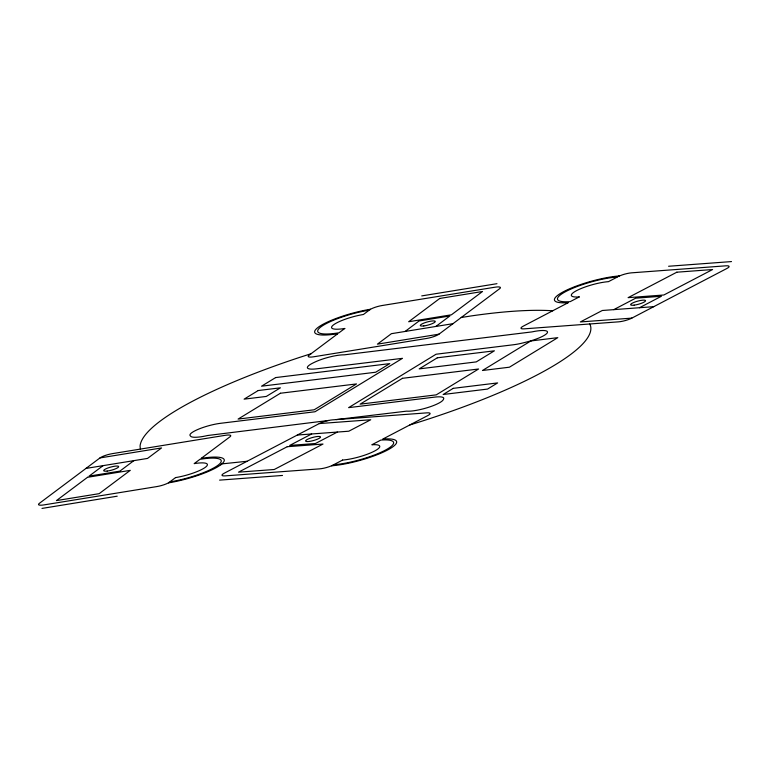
<?xml version="1.0" encoding="UTF-8"?>
<svg xmlns="http://www.w3.org/2000/svg" width="770" height="770" viewBox="0 0 770 770"><rect width="100%" height="100%" fill="white"/><g stroke="black" fill="none" stroke-linecap="round" stroke-linejoin="round"><path stroke-width="1.16" d="M220.759 464.791A40.849 8.422 -15.4 0 0 201.172 458.391L229.941 436.831A9.731 2.002 -15.4 0 0 225.273 435.31L112.41 453.636A9.731 2.002 -15.4 0 0 99.975 457.929L39.337 503.368A9.731 2.002 -15.4 0 0 43.996 504.899L156.859 486.573A9.731 2.002 -15.4 0 0 169.294 482.27L168.515 482.857A40.849 8.422 -15.4 0 0 220.759 464.791L221.885 463.887L247.103 461.269M103.084 465.638L89.089 476.13L119.87 471.134L133.865 460.643M405.087 331.456L419.082 320.975L449.863 315.969L435.868 326.461M438.977 334.17L499.615 288.731A9.731 2.002 -15.4 0 0 494.956 287.21L382.093 305.526A9.731 2.002 -15.4 0 0 369.658 309.829L370.437 309.251A40.849 8.422 -15.4 0 0 318.193 327.308A40.849 8.422 -15.4 0 0 337.78 333.718L309.011 355.268A9.731 2.002 -15.4 0 0 313.679 356.789L426.532 338.473A9.731 2.002 -15.4 0 0 438.977 334.17L377.416 344.161L391.41 333.68L452.972 323.679M319.271 423.577L224.214 473.223A9.731 2.002 -15.4 0 0 225.263 475.879L319.617 468.863A9.731 2.002 -15.4 0 0 332.852 465.147L331.639 465.783A40.849 8.422 -15.4 0 0 387.243 450.19A40.849 8.422 -15.4 0 0 382.825 439.054L427.908 415.502A9.731 2.002 -15.4 0 0 426.859 412.855L332.515 419.871A9.731 2.002 -15.4 0 0 319.271 423.577L370.736 419.756L348.8 431.21L297.336 435.04M311.629 433.972L289.693 445.435L315.421 443.52L337.366 432.057M613.738 309.646L635.674 298.183L661.401 296.267L639.466 307.731M631.824 318.125L726.88 268.48A9.731 2.002 -15.4 0 0 725.831 265.823L631.487 272.84A9.731 2.002 -15.4 0 0 618.243 276.555L619.465 275.92A40.849 8.422 -15.4 0 0 563.852 291.512A40.849 8.422 -15.4 0 0 568.279 302.649L523.186 326.201A9.731 2.002 -15.4 0 0 524.235 328.848L618.579 321.841A9.731 2.002 -15.4 0 0 631.824 318.125L580.359 321.947L602.294 310.493L653.759 306.662M311.09 353.709L299.357 357.482A233.435 48.135 -15.4 0 0 140.073 446.186L140.381 449.093M409.881 424.925L414.443 423.539A233.435 48.135 -15.4 0 0 590.436 325.527L589.637 323.987M328.607 420.458L207.553 435.531A20.617 4.254 -15.4 0 1 190.671 436.272L190.161 435.676A20.617 4.254 -15.4 0 1 198.949 429.006A20.617 4.254 -15.4 0 1 220.528 423.308L314.997 411.757L402.489 358.329L316.566 368.83A20.617 4.254 -15.4 0 1 313.457 362.766L314.795 362.121A20.617 4.254 -15.4 0 1 344.238 354.835L531.868 331.918A20.617 4.254 -15.4 0 1 547.383 332.65A20.617 4.254 -15.4 0 1 527.229 341.842L523.754 342.737A20.617 4.254 -15.4 0 1 513.446 344.758L436.089 354.219L348.608 407.648L434.521 397.137A20.617 4.254 -15.4 0 1 443.597 399.024L443.241 399.726A20.617 4.254 -15.4 0 1 427.783 407.542A20.617 4.254 -15.4 0 1 406.627 411.142L336.278 419.583M421.739 295.901L496.977 283.687M99.975 457.929L161.536 447.938L147.542 458.419L85.98 468.42M41.975 508.421L117.213 496.198M461.22 317.5L471.105 315.95A233.435 48.135 -15.4 0 1 549.992 310.618L552.61 310.83M668.601 266.256L731.5 261.579M219.594 480.124L282.494 475.446M87.53 477.294L56.431 500.596L99.186 493.657L130.284 470.355L87.53 477.294M344.777 328.472L339.021 332.784A37.74 7.787 -15.4 0 1 320.936 326.865A37.74 7.787 -15.4 0 1 369.186 310.175L363.44 314.487A23.341 4.812 -15.4 0 0 333.583 324.815A23.341 4.812 -15.4 0 0 344.777 328.472M175.512 477.612L169.766 481.924A37.74 7.787 -15.4 0 0 218.016 465.234A37.74 7.787 -15.4 0 0 199.93 459.324L194.175 463.627A23.341 4.812 -15.4 0 1 205.369 467.294A23.341 4.812 -15.4 0 1 175.512 477.612M439.766 298.452L408.668 321.744L451.422 314.805L482.521 291.503L439.766 298.452M275.641 377.579L261.531 386.194L375.664 372.237L389.774 363.623L275.641 377.579M258.219 390.534L244.109 399.149L266.305 396.435L280.415 387.82L258.219 390.534M280.424 393.239L238.094 419.082L314.179 409.784L356.51 383.932L280.424 393.239M402.479 378.311L360.148 404.163L436.244 394.856L478.574 369.003L402.479 378.311M437.331 357.8L419.188 368.888L476.255 361.9L494.398 350.822L437.331 357.8M453.241 388.35L443.154 394.5L487.545 389.071L497.622 382.921L453.241 388.35M530.848 340.956L482.463 370.495L509.413 367.203L557.798 337.655L530.848 340.956M287.258 446.706L238.508 472.164L274.245 469.508L322.996 444.049L287.258 446.706M579.242 296.922L570.224 301.628A37.74 7.787 -15.4 0 1 566.133 291.349A37.74 7.787 -15.4 0 1 617.511 276.94L608.493 281.647A23.341 4.812 -15.4 0 0 576.711 290.56A23.341 4.812 -15.4 0 0 579.242 296.922M676.849 272.195L628.099 297.653L663.836 294.997L712.587 269.538L676.849 272.195M342.602 460.056L333.583 464.762A37.74 7.787 -15.4 0 0 384.962 450.354A37.74 7.787 -15.4 0 0 380.871 440.074L371.852 444.781A23.341 4.812 -15.4 0 1 374.384 451.143A23.341 4.812 -15.4 0 1 342.602 460.056M423.808 325.941A7.777 1.607 -15.4 0 0 435.3 321.562A7.777 1.607 -15.4 0 0 424.251 322.948A7.777 1.607 -15.4 0 0 423.808 325.941M634.182 305.141A7.777 1.607 -15.4 0 0 645.568 300.762A7.777 1.607 -15.4 0 0 634.422 302.206A7.777 1.607 -15.4 0 0 634.182 305.141M107.184 471.076A7.777 1.607 -15.4 0 0 118.676 466.697A7.777 1.607 -15.4 0 0 107.627 468.083A7.777 1.607 -15.4 0 0 107.184 471.076M309.165 441.441A7.777 1.607 -15.4 0 0 320.551 437.062A7.777 1.607 -15.4 0 0 309.405 438.505A7.777 1.607 -15.4 0 0 309.165 441.441"/></g></svg>
